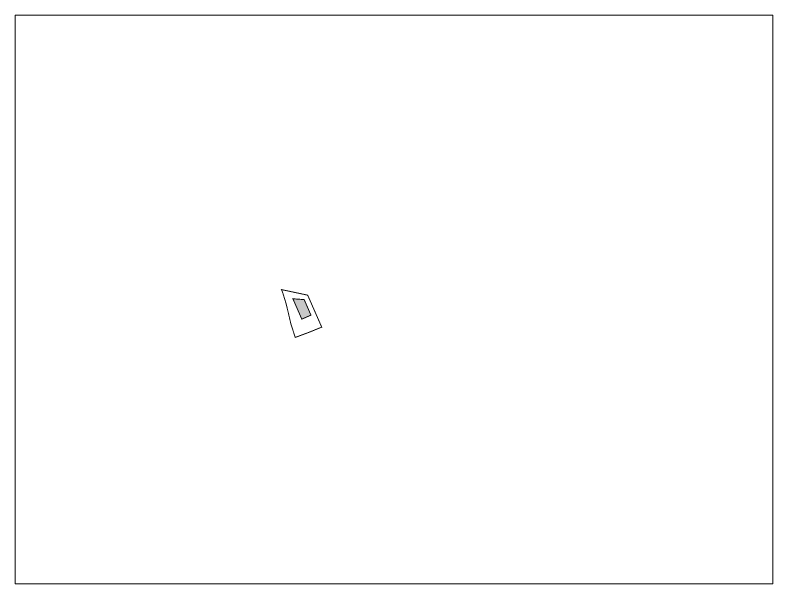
# Model space of a CAD drawing. Header units: metres. Extents: x -45 to 1930, y -347 to 488.
# Drawn here: x 1111 to 1930, y -126 to 488 of the extents above; entities that cross this region are included whole.
import ezdxf

# ---------------------------------------------------------------- set-up
doc = ezdxf.new("R2010")
doc.units = ezdxf.units.M
doc.linetypes.add('ČÁRKOVANÁ', pattern=[19.05, 12.7, -6.35])
doc.layers.add('srafa pozemek', color=60, linetype='Continuous')
picture_1 = doc.add_image_def('image1.jpg', size_in_pixel=(1600, 1200))

msp = doc.modelspace()

# ---------------------------------------------------------------- hatches: boundary and pattern name
at = {"layer": 'srafa pozemek', "linetype": 'Continuous', "lineweight": 0}
msp.add_hatch(color=40, dxfattribs=at).paths.add_polyline_path([(1410.968898, 181.641753), (1423.289464, 180.794329), (1430.640735, 163.978868), (1420.745049, 159.652738), (1411.340429, 181.165073), (1411.17222, 181.176669)])

# ---------------------------------------------------------------- linework, layer by layer
at = {"layer": 'srafa pozemek', "color": 40, "linetype": 'ČÁRKOVANÁ', "lineweight": 0, "ltscale": 0.25, "const_width": 1, "flags": 128}
msp.add_lwpolyline([(1398.732111, 191.575305), (1426.559678, 185.680223), (1427.073911, 185.606066), (1442.307694, 150.950621), (1438.492587, 149.505379), (1428.874733, 145.541856), (1413.634254, 139.88923), (1408.823294, 154.8939), (1406.013646, 167.042147), (1403.871189, 175.936286), (1400.275978, 187.770748)], close=True, dxfattribs=at)
at = {"layer": 'srafa pozemek', "color": 40, "linetype": 'Continuous', "lineweight": 0, "const_width": 1, "flags": 128}
msp.add_lwpolyline([(1410.968898, 181.641753), (1423.289464, 180.794329), (1430.640735, 163.978868), (1420.745049, 159.652738), (1411.340429, 181.165073), (1411.17222, 181.176669)], close=True, dxfattribs=at)

# ---------------------------------------------------------------- pictures from other files: only their frames are drawn
at = {"linetype": 'Continuous', "lineweight": 0}
image = msp.add_image(picture_1, insert=(1110.759977, -126.382388), size_in_units=(819.359109, 614.519332), dxfattribs=at)
image.dxf.flags = 7

doc.saveas('drawing.dxf')
